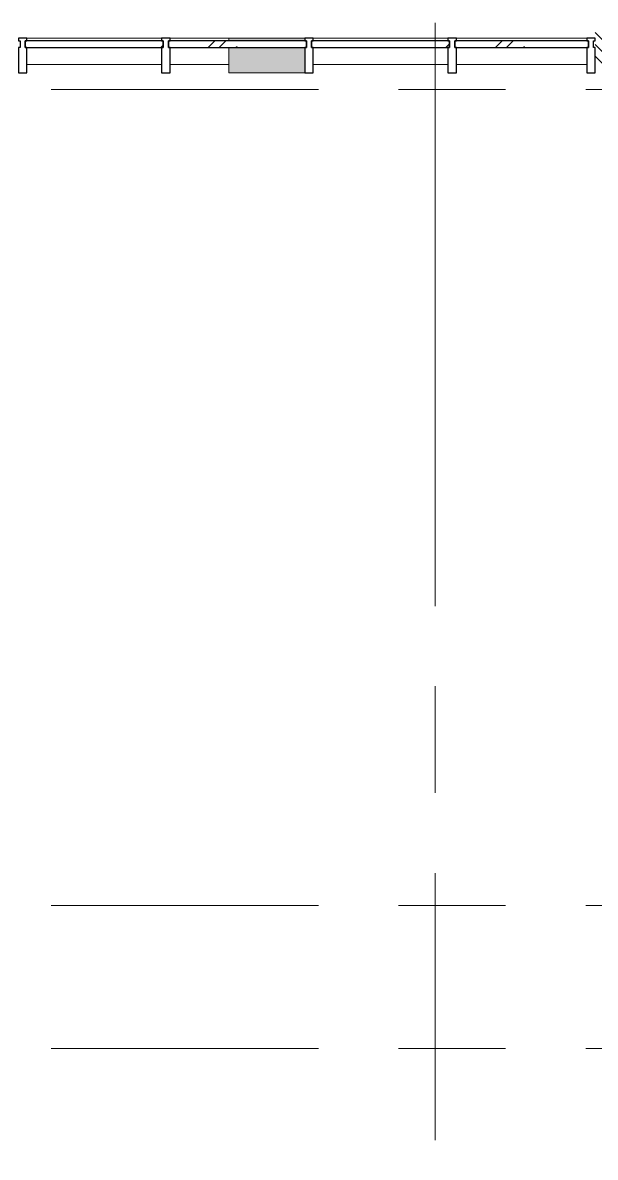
# Model space of a CAD drawing. Header units: millimetres. Extents: x -3708 to 187246, y -8553 to 29000.
# Drawn here: x 10060 to 13460, y 20652 to 27398 of the extents above; entities that cross this region are included whole.
import ezdxf

# ---------------------------------------------------------------- set-up
doc = ezdxf.new("R2010")
doc.units = ezdxf.units.MM
doc.linetypes.add('Осевая', pattern=[3175, 635, -476.25, 1587.5, -476.25])
for name, color, linetype, lineweight in [('A-GLAZ-CURT', 7, 'Continuous', 9), ('A-GLAZ-CURT-1', 7, 'Continuous', 25), ('A-GLAZ-CWMG', 7, 'Continuous', 9), ('A-GLAZ-CWMG-1', 7, 'Continuous', 25), ('A-WALL', 7, 'Continuous', 9), ('Оси', 7, 'Continuous', 9), ('Оси-2', 7, 'Осевая', 9)]:
    doc.layers.add(name, color=color, linetype=linetype, lineweight=lineweight)

# ---------------------------------------------------------------- blocks, each defined once
blk = doc.blocks.new('Системная панель - Стекло - 40мм-V14-План заполнения и маркировки дверных проемов 1 этажа в осях 1-12')
at = {"layer": 'A-GLAZ-CURT'}
h = blk.add_hatch(dxfattribs=at)
h.set_pattern_fill('FP_27', color=256, style=0, pattern_type=2)
h.set_pattern_definition([(45, (-10585, -27190), (-282.8427, 282.8427), [200, -600]), (45, (-10785, -27290), (-282.8427, 282.8427), [600, -200]), (45, (-10385, -27390), (-282.8427, 282.8427), [200, -600])])
h.paths.add_polyline_path([(-400, -40), (410, -40), (410, 0), (-410, 0), (-410, -40)])
at = {"layer": 'A-GLAZ-CURT-1'}
for p, q in [((410, 0), (-410, 0)), ((-410, 0), (-410, -40)), ((410, -40), (410, 0)), ((-410, -40), (410, -40))]:
    blk.add_line(p, q, dxfattribs=at)
blk = doc.blocks.new('Системная панель - Стекло - 40мм-22856068-План заполнения и маркировки дверных проемов 1 этажа в осях 1-12')
at = {"layer": 'A-GLAZ-CURT'}
h = blk.add_hatch(dxfattribs=at)
h.set_pattern_fill('FP_28', color=256, style=0, pattern_type=2)
h.set_pattern_definition([(45, (-11435.13, -27190), (-282.8427, 282.8427), [200, -600]), (45, (-11635.13, -27290), (-282.8427, 282.8427), [600, -200]), (45, (-11235.13, -27390), (-282.8427, 282.8427), [200, -600])])
h.paths.add_polyline_path([(-50.1, -40), (410.1, -40), (410.1, 0), (-410.1, 0), (-410.1, -40)])
at = {"layer": 'A-GLAZ-CURT-1'}
for p, q in [((410.1, 0), (-410.1, 0)), ((-410.1, 0), (-410.1, -40)), ((410.1, -40), (410.1, 0)), ((-410.1, -40), (410.1, -40))]:
    blk.add_line(p, q, dxfattribs=at)
blk = doc.blocks.new('Системная панель - Стекло - 40мм-V15-План заполнения и маркировки дверных проемов 1 этажа в осях 1-12')
at = {"layer": 'A-GLAZ-CURT'}
h = blk.add_hatch(dxfattribs=at)
h.set_pattern_fill('FP_29', color=256, style=0, pattern_type=2)
h.set_pattern_definition([(45, (-12285.26, -27190), (-282.8427, 282.8427), [200, -600]), (45, (-12485.26, -27290), (-282.8427, 282.8427), [600, -200]), (45, (-12085.26, -27390), (-282.8427, 282.8427), [200, -600])])
h.paths.add_polyline_path([(400, -40), (410, -40), (410, 0), (-410, 0), (-410, -40), (-400, -40)])
at = {"layer": 'A-GLAZ-CURT-1'}
for p, q in [((410, 0), (-410, 0)), ((-410, 0), (-410, -40)), ((410, -40), (410, 0)), ((-410, -40), (410, -40))]:
    blk.add_line(p, q, dxfattribs=at)
blk = doc.blocks.new('Системная панель - Стекло - 40мм-V16-План заполнения и маркировки дверных проемов 1 этажа в осях 1-12')
at = {"layer": 'A-GLAZ-CURT'}
h = blk.add_hatch(dxfattribs=at)
h.set_pattern_fill('FP_30', color=256, style=0, pattern_type=2)
h.set_pattern_definition([(45, (-13122.76, -27190), (-282.8427, 282.8427), [200, -600]), (45, (-13322.76, -27290), (-282.8427, 282.8427), [600, -200]), (45, (-12922.76, -27390), (-282.8427, 282.8427), [200, -600])])
h.paths.add_polyline_path([(387.5, -40), (397.5, -40), (397.5, 0), (-397.5, 0), (-397.5, -40), (-57.7, -40)])
at = {"layer": 'A-GLAZ-CURT-1'}
for p, q in [((397.5, 0), (-397.5, 0)), ((-397.5, 0), (-397.5, -40)), ((397.5, -40), (397.5, 0)), ((-397.5, -40), (397.5, -40))]:
    blk.add_line(p, q, dxfattribs=at)
blk = doc.blocks.new('Прямоугольный импост - Импост структурный с накладкой - 160мм-20149069-План заполнения и маркировки дверных проемов 1 этажа в осях 1-12')
at = {"layer": 'A-GLAZ-CWMG'}
for p, q in [((9185, 27307), (8385, 27307)), ((9185, 27150), (8385, 27150))]:
    blk.add_line(p, q, dxfattribs=at)
blk = doc.blocks.new('Прямоугольный импост - Импост структурный с накладкой - 160мм-23251633-План заполнения и маркировки дверных проемов 1 этажа в осях 1-12')
at = {"layer": 'A-GLAZ-CWMG'}
for p, q in [((11285, 27307), (10935, 27307)), ((11285, 27307), (11285, 27290)), ((11285, 27250), (11285, 27150)), ((11285, 27150), (10935, 27150))]:
    blk.add_line(p, q, dxfattribs=at)
blk = doc.blocks.new('Прямоугольный импост - Импост структурный с накладкой - 190мм-23251634-План заполнения и маркировки дверных проемов 1 этажа в осях 1-12')
at = {"layer": 'A-GLAZ-CWMG'}
for points in [[(11610.9, 27290), (11735.3, 27290), (11735.3, 27307), (11285, 27307), (11285, 27290)], [(11610.9, 27100), (11735.3, 27100), (11735.3, 27250), (11285, 27250), (11285, 27100)]]:
    blk.add_hatch(color=256, dxfattribs=at).paths.add_polyline_path(points)
for p, q in [((11285, 27290), (11285, 27307)), ((11735.3, 27307), (11285, 27307)), ((11285, 27100), (11285, 27250)), ((11735.3, 27100), (11285, 27100))]:
    blk.add_line(p, q, dxfattribs=at)
blk = doc.blocks.new('Прямоугольный импост - Импост структурный с накладкой - 160мм-22794257-План заполнения и маркировки дверных проемов 1 этажа в осях 1-12')
at = {"layer": 'A-GLAZ-CWMG'}
for p, q in [((4935, 27307), (4160, 27307)), ((4935, 27150), (4160, 27150))]:
    blk.add_line(p, q, dxfattribs=at)
blk = doc.blocks.new('Прямоугольный импост - Импост структурный с накладкой - 190мм-20153711-План заполнения и маркировки дверных проемов 1 этажа в осях 1-12')
at = {"layer": 'A-GLAZ-CWMG-1'}
for p, q in [((-50, 40), (-50, 190)), ((-50, 190), (0, 190)), ((0, 190), (0, 40)), ((-40, 40), (-50, 40)), ((-50, -17), (-50, 0)), ((-50, 0), (-40, 0)), ((-40, 0), (-40, 40)), ((-10, 40), (-10, 0)), ((0, 40), (-10, 40)), ((-10, 0), (0, 0)), ((0, 0), (0, -17)), ((0, -17), (-50, -17))]:
    blk.add_line(p, q, dxfattribs=at)
blk = doc.blocks.new('Прямоугольный импост - Импост структурный с накладкой - 190мм-20153693-План заполнения и маркировки дверных проемов 1 этажа в осях 1-12')
at = {"layer": 'A-GLAZ-CWMG-1'}
for p, q in [((-25, 40), (-25, 190)), ((-25, 190), (25, 190)), ((25, 190), (25, 40)), ((-15, 40), (-25, 40)), ((-25, -17), (-25, 0)), ((-25, 0), (-15, 0)), ((-15, 0), (-15, 40)), ((15, 40), (15, 0)), ((25, 40), (15, 40)), ((15, 0), (25, 0)), ((25, 0), (25, -17)), ((25, -17), (-25, -17))]:
    blk.add_line(p, q, dxfattribs=at)

msp = doc.modelspace()

# ---------------------------------------------------------------- hatches: boundary and pattern name
at = {"layer": 'A-WALL'}
h = msp.add_hatch(dxfattribs=at)
h.set_pattern_fill('FP_33', color=256, style=0, pattern_type=2)
h.set_pattern_definition([(135, (0, 0), (-35.35534, -35.35534), [])])
h.paths.add_polyline_path([(13460.3, 27150), (13710, 27150), (13710, 27350), (13460.3, 27350), (13460.3, 27280)])
h.paths.add_polyline_path([(4060, 27150), (4110, 27150), (4110, 27350), (4060, 27350)])

# ---------------------------------------------------------------- linework, layer by layer
at = {"layer": 'Оси'}
msp.add_line((12510, 24898.1), (12510, 27398.1), dxfattribs=at)
at = {"layer": 'Оси-2'}
for p, q in [((-407.8, 27000), (31290.5, 27000)), ((12510, 593.7), (12510, 24898.1)), ((-407.8, 22150), (35810, 22150)), ((-407.8, 21300), (35810, 21300))]:
    msp.add_line(p, q, dxfattribs=at)

# ---------------------------------------------------------------- block references
at = {"layer": 'A-GLAZ-CURT'}
for name, p in [('Системная панель - Стекло - 40мм-V14-План заполнения и маркировки дверных проемов 1 этажа в осях 1-12', (10485, 27290)), ('Системная панель - Стекло - 40мм-22856068-План заполнения и маркировки дверных проемов 1 этажа в осях 1-12', (11335.1, 27290)), ('Системная панель - Стекло - 40мм-V15-План заполнения и маркировки дверных проемов 1 этажа в осях 1-12', (12185.3, 27290)), ('Системная панель - Стекло - 40мм-V16-План заполнения и маркировки дверных проемов 1 этажа в осях 1-12', (13022.8, 27290))]:
    msp.add_blockref(name, p, dxfattribs=at)
at = {"layer": 'A-GLAZ-CWMG', "extrusion": (0, 0, -1), "rotation": 180}
for name, p in [('Прямоугольный импост - Импост структурный с накладкой - 190мм-20153693-План заполнения и маркировки дверных проемов 1 этажа в осях 1-12', (-10060, 27290)), ('Прямоугольный импост - Импост структурный с накладкой - 190мм-20153693-План заполнения и маркировки дверных проемов 1 этажа в осях 1-12', (-10910, 27290)), ('Прямоугольный импост - Импост структурный с накладкой - 190мм-20153693-План заполнения и маркировки дверных проемов 1 этажа в осях 1-12', (-11760.3, 27290)), ('Прямоугольный импост - Импост структурный с накладкой - 190мм-20153693-План заполнения и маркировки дверных проемов 1 этажа в осях 1-12', (-12610.3, 27290)), ('Прямоугольный импост - Импост структурный с накладкой - 190мм-20153711-План заполнения и маркировки дверных проемов 1 этажа в осях 1-12', (-13460.3, 27290))]:
    msp.add_blockref(name, p, dxfattribs=at)
at = {"layer": 'A-GLAZ-CWMG'}
for name, p in [('Прямоугольный импост - Импост структурный с накладкой - 160мм-20149069-План заполнения и маркировки дверных проемов 1 этажа в осях 1-12', (1700, 0)), ('Прямоугольный импост - Импост структурный с накладкой - 160мм-23251633-План заполнения и маркировки дверных проемов 1 этажа в осях 1-12', (0, 0)), ('Прямоугольный импост - Импост структурный с накладкой - 190мм-23251634-План заполнения и маркировки дверных проемов 1 этажа в осях 1-12', (0, 0)), ('Прямоугольный импост - Импост структурный с накладкой - 160мм-20149069-План заполнения и маркировки дверных проемов 1 этажа в осях 1-12', (3400.3, 0)), ('Прямоугольный импост - Импост структурный с накладкой - 160мм-22794257-План заполнения и маркировки дверных проемов 1 этажа в осях 1-12', (8475.3, 0))]:
    msp.add_blockref(name, p, dxfattribs=at)

doc.saveas('drawing.dxf')
